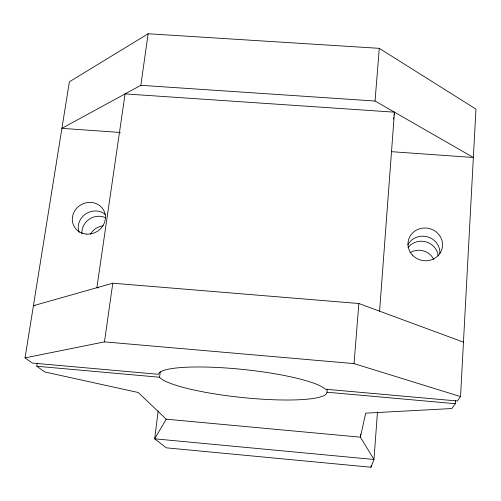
<?xml version="1.0" encoding="UTF-8"?>
<svg xmlns="http://www.w3.org/2000/svg" width="501" height="501" viewBox="0 0 501 501"><rect width="100%" height="100%" fill="white"/><g stroke="black" fill="none" stroke-linecap="round" stroke-linejoin="round"><path stroke-width="0.75" d="M158.197 410.901L154.671 438.82L166.226 447.819L371.028 467.245L373.978 459.486L360.388 437.179L365.686 413.162L451.808 408.534L455.346 403.693L455.522 400.568M460.538 396.592L475.95 109.118L379.276 48.34L148.139 33.755L69.382 81.801L25.05 357.883L32.302 363.056L158.31 374.303L158.848 373.326A84.744 13.922 6 0 1 235.865 368.767A84.744 13.922 6 0 1 323.934 388.043L325.487 389.221L457.332 400.982L460.538 396.592L354.038 363.613L104.471 341.876L25.05 357.883M379.589 311.171L394.462 112.174L125.081 93.9L96.881 287.718L98.434 287.843M371.028 467.245L371.141 465.686M377.472 411.972L373.978 459.486L154.671 438.82L166.244 419.193L360.388 437.179L360.626 434.066M354.038 363.613L358.848 303.512L112.788 283.209L33.429 305.691L34.982 305.823M391.306 151.671L473.357 157.483L375.055 101.027L379.276 48.34M37.268 363.156L36.786 366.25L159.562 377.234A84.656 13.89 6 0 0 249.392 398.214A84.656 13.89 6 0 0 326.946 392.208L327.216 389.095M159.562 377.234L160.251 371.805M393.498 119.113L393.711 117.572M394.036 115.261L394.462 112.174M104.471 341.876L112.788 283.209M120.34 132.477L61.911 128.337L140.837 85.314L148.139 33.755M140.837 85.314L375.055 101.027M326.946 392.208L455.346 403.693M358.848 303.512L463.456 342.145M36.786 366.25L44.802 371.967L138.263 392.515L166.244 419.193M408.033 247.638A16.658 15.781 11.3 0 1 425.931 241.845A16.658 15.781 11.3 0 1 438.168 255.948M409.899 252.836A16.201 15.387 11.7 0 1 433.76 259.43M81.976 233.992A16.201 15.068 -28.4 0 1 89.097 219.294A16.201 15.068 -28.4 0 1 105.592 217.747M90.456 234.161A15.769 14.711 -28.6 0 1 103.081 225.838M79.12 232.47A16.439 15.268 -28.2 0 1 85.577 214.015A16.439 15.268 -28.2 0 1 105.448 214.484M407.858 244.82A16.909 16.007 11 0 1 427.303 236.779A16.909 16.007 11 0 1 439.853 253.456M86.548 234.08A16.834 15.587 -28 0 0 104.214 211.391A16.834 15.587 -28 0 0 75.808 209.299A16.834 15.587 -28 0 0 86.548 234.08M412.348 255.028A17.322 16.358 10.7 0 0 441.675 249.849A17.322 16.358 10.7 0 0 421.748 228.262A17.322 16.358 10.7 0 0 412.348 255.028"/></g></svg>
